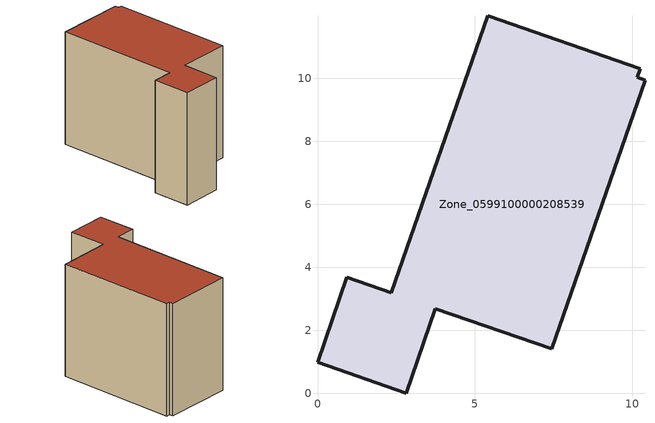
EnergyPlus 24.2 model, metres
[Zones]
Zone_0599100000208539
 floor ground (C_G): 2.82,0 0,0.98 0.93,3.68 2.34,3.19 5.41,11.99 10.26,10.31 10.17,10.04 10.41,9.95 7.44,1.41 3.74,2.68 z0
 wall outside (C_F): 2.34,3.19 0.93,3.68 0,0.98 2.82,0 3.74,2.68 7.44,1.41 10.41,9.95 10.17,10.04 10.26,10.31 5.41,11.99 2.34,3.19 z0:8.46
 roof outside (C_R): 10.26,10.31 5.41,11.99 2.34,3.19 0.93,3.68 0,0.98 2.82,0 3.74,2.68 7.44,1.41 10.41,9.95 10.17,10.04 z8.46
[BUILDING]
Pand.0599100000208539: North Axis=0; Terrain=City; Loads Convergence Tolerance Value=0.04; Temperature Convergence Tolerance Value=0.4; Solar Distribution=FullExterior; Maximum Number of Warmup Days=25; Minimum Number of Warmup Days=1
[Site:Location]
Rotterdam.The.Hague.AP_ZH_NLD Design_Conditions: Latitude=51.96; Longitude=4.45; Time Zone=1; Elevation=-4.5
[SITE:GROUNDTEMPERATURE:BUILDINGSURFACE]
18, 18, 18, 18, 18, 18, 18, 18, 18, 18, 18, 18
[MATERIAL] Thermal Absorptance=0.9; Solar Absorptance=0.7; Visible Absorptance=0.7
Name | Roughness | Thickness | Conductivity | Density | Specific Heat
G.TI.1992-2005 | MediumSmooth | 0.15 | 0.06 | 540 | 1210
F.TI.1992-2005 | Rough | 0.3 | 0.12 | 1920 | 840
R.TI.1992-2005 | MediumRough | 0.2 | 0.08 | 1500 | 1000
[CONSTRUCTION]
C_G: G.TI.1992-2005
C_F: F.TI.1992-2005
C_R: R.TI.1992-2005
[ZONE]
Zone_0599100000208539: Type=1; Multiplier=1; Ceiling Height=Autocalculate; Volume=Autocalculate; Floor Area=autocalculate; Part of Total Floor Area=Yes
[ZONEINFILTRATION:DESIGNFLOWRATE]
Infil_Zone_0599100000208539: Zone or ZoneList or Space or SpaceList=Zone_0599100000208539; Schedule=AlwaysOn; Design Flow Rate Calculation Method=Flow/Area; Flow Rate per Floor Area=0.0015; Constant Term Coefficient=1; Temperature Term Coefficient=0; Velocity Term Coefficient=0; Velocity Squared Term Coefficient=0
[HVACTEMPLATE:ZONE:IDEALLOADSAIRSYSTEM]
Zone_0599100000208539: Maximum Heating Supply Air Temperature=50; Minimum Cooling Supply Air Temperature=13; Maximum Heating Supply Air Humidity Ratio=0.0156; Minimum Cooling Supply Air Humidity Ratio=0.0077; Heating Limit=NoLimit; Cooling Limit=NoLimit; Dehumidification Control Type=ConstantSensibleHeatRatio; Cooling Sensible Heat Ratio=0.7; Dehumidification Setpoint=60; Humidification Control Type=None; Humidification Setpoint=30; Outdoor Air Method=None; Outdoor Air Flow Rate per Person=0.00944; Outdoor Air Flow Rate per Zone Floor Area=0; Outdoor Air Flow Rate per Zone=0; Demand Controlled Ventilation Type=None; Outdoor Air Economizer Type=NoEconomizer; Heat Recovery Type=None; Sensible Heat Recovery Effectiveness=0.7; Latent Heat Recovery Effectiveness=0.65
[ZONECONTROL:THERMOSTAT]
ThermostatControl_Zone_0599100000208539: Zone or ZoneList=Zone_0599100000208539; Control Type Schedule=DualSetpointControlType; Control 1=Thermostat_Zone_0599100000208539; Temperature Difference Between Cutout And Setpoint=0
[THERMOSTATSETPOINT:DUALSETPOINT]
Thermostat_Zone_0599100000208539: Heating Setpoint Temperature Schedule=HeatingSetpoint_Zone_0599100000208539; Cooling Setpoint Temperature Schedule=CoolingSetpoint_Zone_0599100000208539
[SCHEDULE:COMPACT]
HeatingSetpoint_Zone_0599100000208539: Through: 12/31, For: AllDays, Until: 24:00, 21
CoolingSetpoint_Zone_0599100000208539: Through: 12/31, For: AllDays, Until: 24:00, 24
DualSetpointControlType: Through: 12/31, For: AllDays, Until: 24:00, 4
AlwaysOn: Through: 12/31, For: AllDays, Until: 24:00, 1
